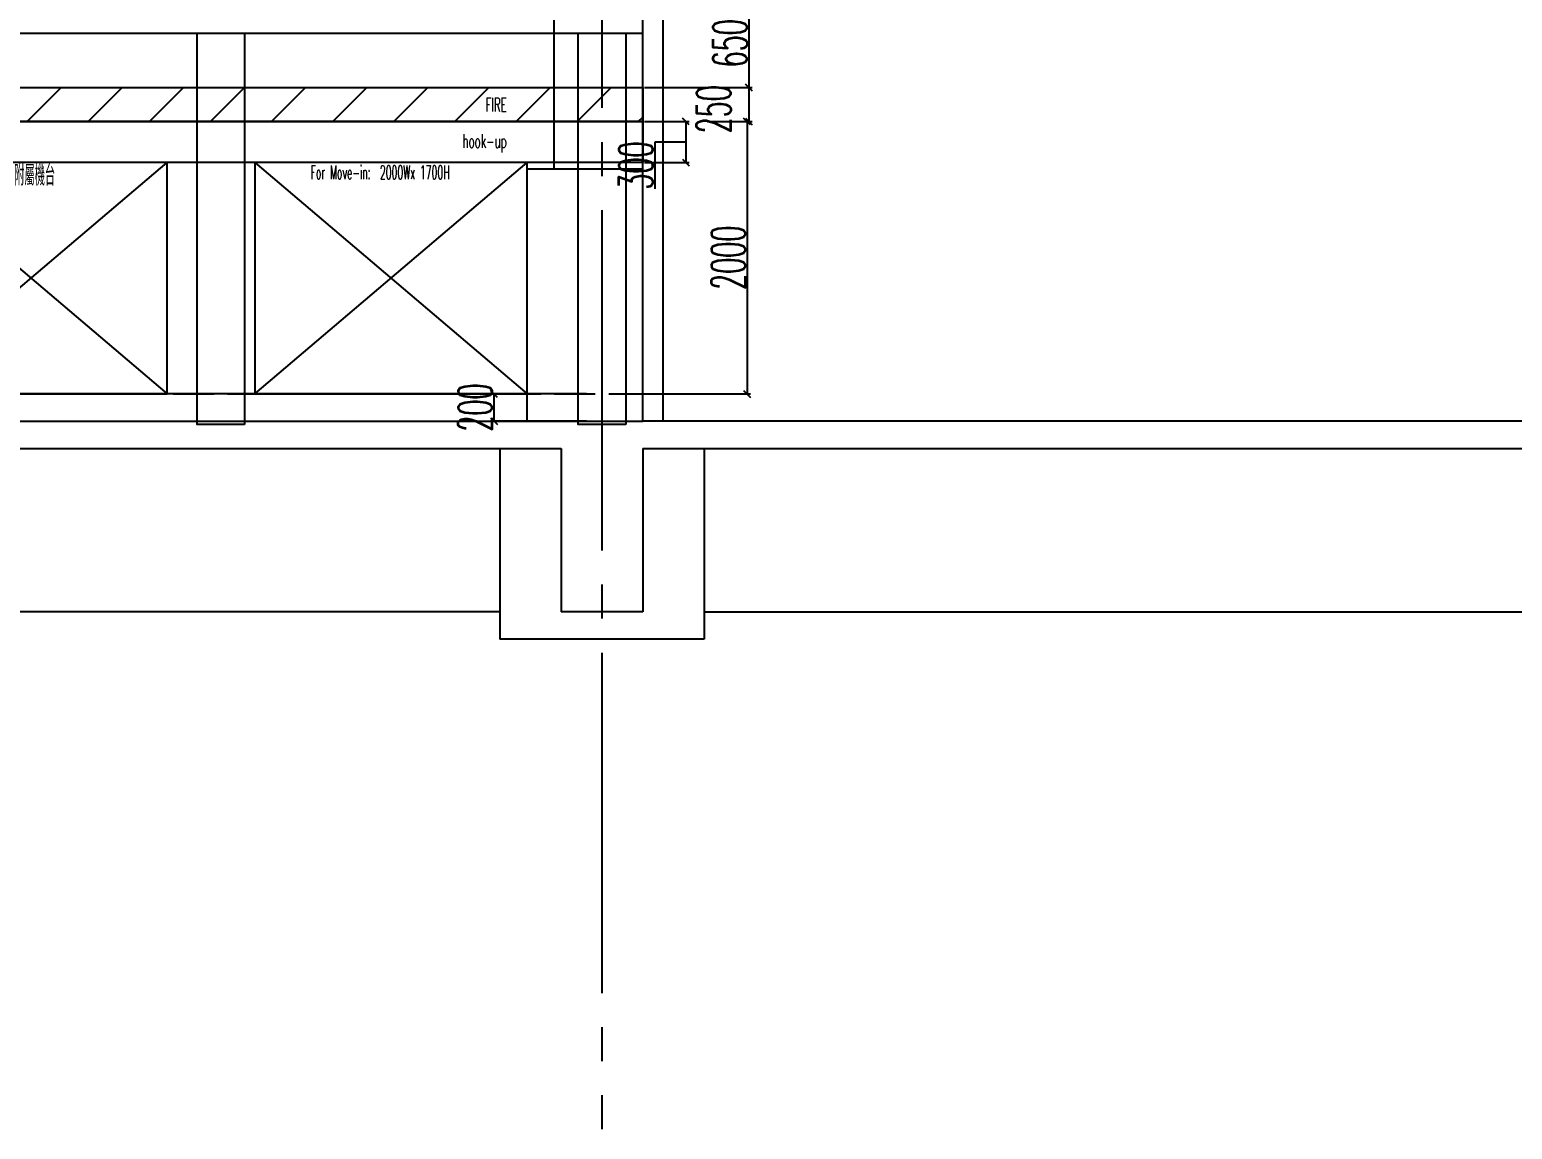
# Model space of a CAD drawing. Extents: x -3080 to 28500, y -1326 to 31609.
# Drawn here: x 23100 to 24189, y 25781 to 26588 of the extents above; entities that cross this region are included whole.
import ezdxf
from ezdxf.enums import TextEntityAlignment as Align
from ezdxf.xclip import XClip

# ---------------------------------------------------------------- set-up
doc = ezdxf.new("R2010")
doc.units = 0
doc.header["$LTSCALE"] = 100
doc.header["$XCLIPFRAME"] = 2
doc.linetypes.add('188K-SM-07-F10-MECH-CR PIPE-Y2257103$0$X-S-FAB_SL ALL$0$COL-CEN-LIN', pattern=[3.25, 2.5, -0.25, 0.25, -0.25])
doc.linetypes.add('188K-SM-07-F10-MECH-CR PIPE-Y2257103$0$X-S-FAB_SL ALL$0$HIDDEN', pattern=[0.4, 0.3, -0.1])
for name, color, linetype in [('0-xref', 8, 'Continuous'), ('188K-SM-07-F10-MECH-CR PIPE-Y2257103$0$0-dim', 7, 'Continuous'), ('188K-SM-07-F10-MECH-CR PIPE-Y2257103$0$0-FIRE', 1, 'Continuous'), ('188K-SM-07-F10-MECH-CR PIPE-Y2257103$0$0-hookupzoom', 4, 'Continuous'), ('188K-SM-07-F10-MECH-CR PIPE-Y2257103$0$H-TXT', 7, 'Continuous'), ('188K-SM-07-F10-MECH-CR PIPE-Y2257103$0$X-S-FAB_SL ALL$0$ASP_1', 1, 'Continuous'), ('188K-SM-07-F10-MECH-CR PIPE-Y2257103$0$X-S-FAB_SL ALL$0$ASP_3', 3, 'Continuous'), ('188K-SM-07-F10-MECH-CR PIPE-Y2257103$0$X-S-FAB_SL ALL$0$ASP_8', 8, 'Continuous'), ('188K-SM-07-F10-MECH-CR PIPE-Y2257103$0$X-S-FAB_SL ALL$0$BEAM-S', 2, 'Continuous'), ('188K-SM-07-F10-MECH-CR PIPE-Y2257103$0$X-S-FAB_SL ALL$0$CCL', 15, '188K-SM-07-F10-MECH-CR PIPE-Y2257103$0$X-S-FAB_SL ALL$0$COL-CEN-LIN'), ('188K-SM-07-F10-MECH-CR PIPE-Y2257103$0$X-S-FAB_SL ALL$0$HID', 5, '188K-SM-07-F10-MECH-CR PIPE-Y2257103$0$X-S-FAB_SL ALL$0$HIDDEN')]:
    doc.layers.add(name, color=color, linetype=linetype)
doc.styles.add('188K-SM-07-F10-MECH-CR PIPE-Y2257103$0$SPG', font='txt.shx', dxfattribs={"width": 0.55, "bigfont": '@chineset.shx'})
doc.styles.add('188K-SM-07-F10-MECH-CR PIPE-Y2257103$0$XCL-SEC 7-HVAC-PIPING-P-T13007$0$LK-TXT2-E', font='romans.shx', dxfattribs={"width": 0.8, "bigfont": 'chineset.shx'})
doc.dimstyles.new('188K-SM-07-F10-MECH-CR PIPE-Y2257103$0$DIMx5', dxfattribs={"dimscale": 5, "dimtxt": 5, "dimasz": 1, "dimexe": 0.5, "dimexo": 0.25, "dimgap": 0.25, "dimtad": 1, "dimdec": 1, "dimlfac": 10, "dimtxsty": '188K-SM-07-F10-MECH-CR PIPE-Y2257103$0$SPG', "dimblk": '188K-SM-07-F10-MECH-CR PIPE-Y2257103$0$_OBLIQUE', "dimcen": 2.5, "dimadec": 0, "dimazin": 0, "dimtfac": 1, "dimtdec": 1, "dimtmove": 0, "dimatfit": 3, "dimldrblk": '188K-SM-07-F10-MECH-CR PIPE-Y2257103$0$_OBLIQUE', "dimfxl": 1, "dimarcsym": 0})

# ---------------------------------------------------------------- blocks, each defined once
blk = doc.blocks.new('188K-SM-07-F10-MECH-CR PIPE-Y2257103$0$_OBLIQUE')
at = {"color": 0, "linetype": 'ByBlock', "lineweight": -2}
blk.add_line((-0.5, -0.5), (0.5, 0.5), dxfattribs=at)
blk = doc.blocks.new('*D1680')
at = {"layer": '188K-SM-07-F10-MECH-CR PIPE-Y2257103$0$0-dim', "color": 0, "lineweight": -2, "transparency": 16777216}
for p, q in [((23508.7, 26320.8), (23438.2, 26320.8)), ((23440.7, 26300.8), (23440.7, 26320.8)), ((23508.7, 26300.8), (23438.2, 26300.8))]:
    blk.add_line(p, q, dxfattribs=at)
at = {"layer": 'DefPoints', "color": 0, "transparency": 16777216}
for p in [(23440.7, 26320.8), (23510, 26320.8), (23510, 26300.8)]:
    blk.add_point(p, dxfattribs=at)
at = {"layer": '188K-SM-07-F10-MECH-CR PIPE-Y2257103$0$0-dim', "color": 0, "lineweight": -2, "transparency": 16777216, "xscale": 5, "yscale": 5, "zscale": 5}
for p, rotation in [((23440.7, 26320.8), 90), ((23440.7, 26300.8), 270)]:
    blk.add_blockref('188K-SM-07-F10-MECH-CR PIPE-Y2257103$0$_OBLIQUE', p, dxfattribs=dict(at, rotation=rotation))
at = {"layer": '188K-SM-07-F10-MECH-CR PIPE-Y2257103$0$0-dim', "color": 0, "transparency": 16777216, "insert": (23426.9, 26310.8), "char_height": 25, "attachment_point": 5, "rotation": 90, "style": '188K-SM-07-F10-MECH-CR PIPE-Y2257103$0$SPG'}
blk.add_mtext('200', dxfattribs=at)
blk = doc.blocks.new('*D1677')
at = {"color": 0, "lineweight": -2, "transparency": 16777216}
for p, q in [((23551.2, 26610.8), (23630.4, 26610.8)), ((23627.9, 26610.8), (23627.9, 26545.8)), ((23551.2, 26545.8), (23630.4, 26545.8))]:
    blk.add_line(p, q, dxfattribs=at)
at = {"layer": 'DefPoints', "color": 0, "transparency": 16777216}
for p in [(23550, 26610.8), (23550, 26545.8), (23627.9, 26545.8)]:
    blk.add_point(p, dxfattribs=at)
at = {"color": 0, "lineweight": -2, "transparency": 16777216, "xscale": 5, "yscale": 5, "zscale": 5}
for p, rotation in [((23627.9, 26610.8), 90), ((23627.9, 26545.8), 270)]:
    blk.add_blockref('188K-SM-07-F10-MECH-CR PIPE-Y2257103$0$_OBLIQUE', p, dxfattribs=dict(at, rotation=rotation))
at = {"color": 0, "transparency": 16777216, "insert": (23614.1, 26578.3), "char_height": 25, "attachment_point": 5, "rotation": 90, "style": '188K-SM-07-F10-MECH-CR PIPE-Y2257103$0$SPG'}
blk.add_mtext('650', dxfattribs=at)
blk = doc.blocks.new('*D1678')
at = {"color": 0, "lineweight": -2, "transparency": 16777216}
for p, q in [((23551.2, 26545.8), (23630.4, 26545.8)), ((23627.9, 26545.8), (23627.9, 26520.8)), ((23597.5, 26520.8), (23630.4, 26520.8))]:
    blk.add_line(p, q, dxfattribs=at)
at = {"layer": 'DefPoints', "color": 0, "transparency": 16777216}
for p in [(23550, 26545.8), (23596.2, 26520.8), (23627.9, 26520.8)]:
    blk.add_point(p, dxfattribs=at)
at = {"color": 0, "lineweight": -2, "transparency": 16777216, "xscale": 5, "yscale": 5, "zscale": 5}
for p, rotation in [((23627.9, 26545.8), 90), ((23627.9, 26520.8), 270)]:
    blk.add_blockref('188K-SM-07-F10-MECH-CR PIPE-Y2257103$0$_OBLIQUE', p, dxfattribs=dict(at, rotation=rotation))
at = {"color": 0, "transparency": 16777216, "insert": (23602.1, 26529.8), "char_height": 25, "attachment_point": 5, "rotation": 90, "style": '188K-SM-07-F10-MECH-CR PIPE-Y2257103$0$SPG'}
blk.add_mtext('250', dxfattribs=at)
blk = doc.blocks.new('*D1687')
at = {"color": 0, "lineweight": -2, "transparency": 16777216}
for p, q in [((23551.2, 26520.8), (23584.2, 26520.8)), ((23581.7, 26520.8), (23581.7, 26490.8)), ((23581.7, 26505.8), (23558.8, 26505.8)), ((23558.8, 26505.8), (23558.8, 26471.3)), ((23551.2, 26490.8), (23584.2, 26490.8))]:
    blk.add_line(p, q, dxfattribs=at)
at = {"layer": 'DefPoints', "color": 0, "transparency": 16777216}
for p in [(23550, 26520.8), (23550, 26490.8), (23581.7, 26490.8)]:
    blk.add_point(p, dxfattribs=at)
at = {"color": 0, "lineweight": -2, "transparency": 16777216, "xscale": 5, "yscale": 5, "zscale": 5}
for p, rotation in [((23581.7, 26520.8), 90), ((23581.7, 26490.8), 270)]:
    blk.add_blockref('188K-SM-07-F10-MECH-CR PIPE-Y2257103$0$_OBLIQUE', p, dxfattribs=dict(at, rotation=rotation))
at = {"color": 0, "transparency": 16777216, "insert": (23545, 26488.5), "char_height": 25, "attachment_point": 5, "rotation": 90, "style": '188K-SM-07-F10-MECH-CR PIPE-Y2257103$0$SPG'}
blk.add_mtext('300', dxfattribs=at)
blk = doc.blocks.new('*D1679')
at = {"color": 0, "lineweight": -2, "transparency": 16777216}
for p, q in [((23597.5, 26520.8), (23629.1, 26520.8)), ((23626.6, 26520.8), (23626.6, 26320.8)), ((23538.7, 26320.8), (23629.1, 26320.8))]:
    blk.add_line(p, q, dxfattribs=at)
at = {"layer": 'DefPoints', "color": 0, "transparency": 16777216}
for p in [(23596.2, 26520.8), (23537.5, 26320.8), (23626.6, 26320.8)]:
    blk.add_point(p, dxfattribs=at)
at = {"color": 0, "lineweight": -2, "transparency": 16777216, "xscale": 5, "yscale": 5, "zscale": 5}
for p, rotation in [((23626.6, 26520.8), 90), ((23626.6, 26320.8), 270)]:
    blk.add_blockref('188K-SM-07-F10-MECH-CR PIPE-Y2257103$0$_OBLIQUE', p, dxfattribs=dict(at, rotation=rotation))
at = {"color": 0, "transparency": 16777216, "insert": (23612.9, 26420.8), "char_height": 25, "attachment_point": 5, "rotation": 90, "style": '188K-SM-07-F10-MECH-CR PIPE-Y2257103$0$SPG'}
blk.add_mtext('2000', dxfattribs=at)
blk = doc.blocks.new('188K-SM-07-F10-MECH-CR PIPE-Y2257103$0$X-S-FAB_SL ALL$0$A$Ceb448ab1')
at = {"layer": '188K-SM-07-F10-MECH-CR PIPE-Y2257103$0$X-S-FAB_SL ALL$0$CCL'}
blk.add_line((23520, 3600), (23520, 0), dxfattribs=at)
blk = doc.blocks.new('*U1541')
at = {"color": 241}
blk.add_lwpolyline([(17.5, 50), (-17.5, 50), (-17.5, 337.5), (17.5, 337.5)], close=True, dxfattribs=at)
blk = doc.blocks.new('188K-SM-07-F10-MECH-CR PIPE-Y2257103$0$X-S-FAB_SL ALL')
at = {"color": 241}
for p, q in [((-2628.521, -72748.977), (19076.479, -72748.977)), ((-2628.521, -72788.977), (19076.479, -72788.977))]:
    blk.add_line(p, q, dxfattribs=at)
at = {"layer": '188K-SM-07-F10-MECH-CR PIPE-Y2257103$0$X-S-FAB_SL ALL$0$ASP_1'}
for p, q in [((12198.979, -73033.977), (19076.479, -73033.977)), ((19841.479, -73033.977), (19076.479, -73033.977)), ((19076.479, -73033.977), (19076.479, -73033.977)), ((18236.479, -73053.977), (19016.479, -73053.977)), ((19016.479, -73053.977), (19016.479, -73173.977)), ((19076.479, -73053.977), (19856.479, -73053.977)), ((19076.479, -73053.977), (19076.479, -73173.977)), ((19076.479, -73173.977), (19016.479, -73173.977))]:
    blk.add_line(p, q, dxfattribs=at)
at = {"layer": '188K-SM-07-F10-MECH-CR PIPE-Y2257103$0$X-S-FAB_SL ALL$0$ASP_3'}
for p, q in [((19076.479, -73033.977), (19076.479, -72671.477)), ((19091.479, -73033.977), (19091.479, -72671.477))]:
    blk.add_line(p, q, dxfattribs=at)
at = {"layer": '188K-SM-07-F10-MECH-CR PIPE-Y2257103$0$X-S-FAB_SL ALL$0$ASP_8'}
for p, q in [((19011.479, -72848.977), (19011.479, -71981.477)), ((18991.479, -73033.977), (18991.479, -72848.977)), ((19076.479, -72848.977), (18991.479, -72848.977)), ((18971.479, -73053.977), (18971.479, -73193.977)), ((19121.479, -73053.977), (19121.479, -73193.977)), ((18971.479, -73173.977), (18391.479, -73173.977)), ((19121.479, -73173.977), (19736.479, -73173.977)), ((19121.479, -73193.977), (18971.479, -73193.977))]:
    blk.add_line(p, q, dxfattribs=at)
at = {"layer": '188K-SM-07-F10-MECH-CR PIPE-Y2257103$0$X-S-FAB_SL ALL$0$HID'}
blk.add_line((-2628.521, -73013.977), (19076.479, -73013.977), dxfattribs=at)
at = {"layer": '188K-SM-07-F10-MECH-CR PIPE-Y2257103$0$X-S-FAB_SL ALL$0$BEAM-S'}
for p in [(18766.479, -73086.477), (19046.479, -73086.477)]:
    blk.add_blockref('*U1541', p, dxfattribs=at)
at = {"layer": '188K-SM-07-F10-MECH-CR PIPE-Y2257103$0$X-S-FAB_SL ALL$0$CCL'}
blk.add_blockref('188K-SM-07-F10-MECH-CR PIPE-Y2257103$0$X-S-FAB_SL ALL$0$A$Ceb448ab1', (-4473.521, -73553.977), dxfattribs=at)
blk = doc.blocks.new('188K-SM-07-F10-MECH-CR PIPE-Y2257103')
at = {"layer": '188K-SM-07-F10-MECH-CR PIPE-Y2257103$0$0-FIRE'}
h = blk.add_hatch(dxfattribs=at)
h.set_pattern_fill('ANSI31', color=256, scale=10)
h.set_pattern_definition([(45, (0, 99332.263), (-22.45064, 22.45064), [])])
h.paths.add_polyline_path([(23550, 26520.786), (1845, 26520.786), (1845, 26545.786), (23550, 26545.786)])
blk.add_line((23502.5, 26320.786), (1845, 26320.786))
blk.add_lwpolyline([(23550, 26520.786), (1845, 26520.786), (1845, 26545.786), (23550, 26545.786)], close=True, dxfattribs=at)
at = {"layer": '188K-SM-07-F10-MECH-CR PIPE-Y2257103$0$0-hookupzoom'}
for p, q in [((23265, 26490.786), (23465, 26320.786)), ((23265, 26320.786), (23465, 26490.786))]:
    blk.add_line(p, q, dxfattribs=at)
for points in [[(23550, 26490.786), (1845, 26490.786), (1845, 26520.786), (23550, 26520.786)], [(23265, 26320.786), (23465, 26320.786), (23465, 26490.786), (23265, 26490.786)]]:
    blk.add_lwpolyline(points, close=True, dxfattribs=at)
at = {"layer": '188K-SM-07-F10-MECH-CR PIPE-Y2257103$0$0-hookupzoom', "style": '188K-SM-07-F10-MECH-CR PIPE-Y2257103$0$XCL-SEC 7-HVAC-PIPING-P-T13007$0$LK-TXT2-E', "width": 0.5}
blk.add_text('For Move-in:\u30002000Wx 1700H', height=10, dxfattribs=at).set_placement((23305.962, 26483.47, 0), align=Align.MIDDLE_LEFT)
at = {"layer": '188K-SM-07-F10-MECH-CR PIPE-Y2257103$0$H-TXT', "style": '188K-SM-07-F10-MECH-CR PIPE-Y2257103$0$SPG', "width": 0.55}
for s, p in [('FIRE', (23450.043, 26528.195)), ('hook-up', (23450.043, 26501.513))]:
    blk.add_text(s, height=10, dxfattribs=at).set_placement(p, align=Align.RIGHT)
dim = blk.add_linear_dim(base=(23627.859, 26545.786), p1=(23550, 26610.786), p2=(23550, 26545.786), angle=90, dimstyle='188K-SM-07-F10-MECH-CR PIPE-Y2257103$0$DIMx5', override={"dimtmove": 1})
dim.commit()
dim.dimension.update_dxf_attribs({"geometry": '*D1677', "text_midpoint": (23614.109, 26578.286)})
for base, p1, p2, picture, middle in [((23627.859, 26520.786), (23550, 26545.786), (23596.205, 26520.786), '*D1678', (23615.829, 26529.771)), ((23581.654, 26490.786), (23550, 26520.786), (23550, 26490.786), '*D1687', (23558.785, 26504.588))]:
    dim = blk.add_linear_dim(base=base, p1=p1, p2=p2, angle=90, dimstyle='188K-SM-07-F10-MECH-CR PIPE-Y2257103$0$DIMx5', override={"dimtmove": 1})
    dim.commit()
    dim.dimension.update_dxf_attribs({"geometry": picture, "text_midpoint": middle, "dimtype": 128})
dim = blk.add_linear_dim(base=(23626.638, 26320.786), p1=(23596.205, 26520.786), p2=(23537.5, 26320.786), angle=90, dimstyle='188K-SM-07-F10-MECH-CR PIPE-Y2257103$0$DIMx5')
dim.commit()
dim.dimension.update_dxf_attribs({"geometry": '*D1679', "text_midpoint": (23612.888, 26420.786)})
at = {"layer": '188K-SM-07-F10-MECH-CR PIPE-Y2257103$0$0-dim'}
dim = blk.add_linear_dim(base=(23440.651, 26320.786), p1=(23510, 26300.786), p2=(23510, 26320.786), angle=90, dimstyle='188K-SM-07-F10-MECH-CR PIPE-Y2257103$0$DIMx5', dxfattribs=at)
dim.commit()
dim.dimension.update_dxf_attribs({"geometry": '*D1680', "text_midpoint": (23440.651, 26310.786), "dimtype": 128})
ref = blk.add_blockref('188K-SM-07-F10-MECH-CR PIPE-Y2257103$0$X-S-FAB_SL ALL', (4473.521, 99334.763))
XClip(ref).set_block_clipping_path([(-7553.4648570136, -75341.9369645483), (24026.2025623869, -67725.7696244382)])
at = {"layer": '188K-SM-07-F10-MECH-CR PIPE-Y2257103$0$0-hookupzoom'}
for p, q in [((23000.466, 26490.786), (23200.466, 26320.786)), ((23000.466, 26320.786), (23200.466, 26490.786))]:
    blk.add_line(p, q, dxfattribs=at)
blk.add_lwpolyline([(23000.466, 26320.786), (23200.466, 26320.786), (23200.466, 26490.786), (23000.466, 26490.786)], close=True, dxfattribs=at)
at = {"layer": '188K-SM-07-F10-MECH-CR PIPE-Y2257103$0$0-hookupzoom', "style": '188K-SM-07-F10-MECH-CR PIPE-Y2257103$0$XCL-SEC 7-HVAC-PIPING-P-T13007$0$LK-TXT2-E', "width": 0.5}
blk.add_text('附屬機台', height=15, dxfattribs=at).set_placement((23088.228, 26481.297, 0), align=Align.MIDDLE_LEFT)

msp = doc.modelspace()

# ---------------------------------------------------------------- block references
at = {"layer": '0-xref'}
msp.add_blockref('188K-SM-07-F10-MECH-CR PIPE-Y2257103', (0, 0), dxfattribs=at)

doc.saveas('drawing.dxf')
